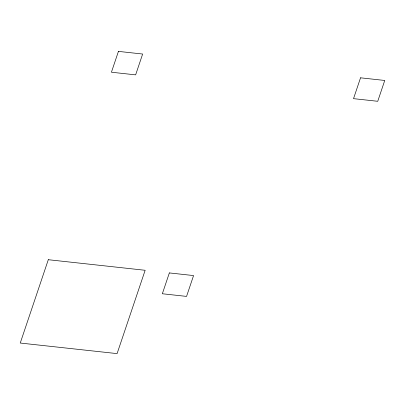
<?xml version="1.0" encoding="UTF-8"?>
<svg xmlns="http://www.w3.org/2000/svg" width="405" height="405" viewBox="0 0 405 405"><rect width="100%" height="100%" fill="white"/><g stroke="black" fill="none" stroke-linecap="round" stroke-linejoin="round"><path stroke-width="0.61" d="M48.301 259.711L20.25 343.04L117.091 353.611L145.147 270.282L48.301 259.711M118.437 51.389L111.426 72.222L135.635 74.864L142.646 54.032L118.437 51.389M169.356 272.924L162.339 293.757L186.553 296.399L193.565 275.567L169.356 272.924M360.541 77.816L353.524 98.648L377.738 101.291L384.75 80.458L360.541 77.816"/></g></svg>
